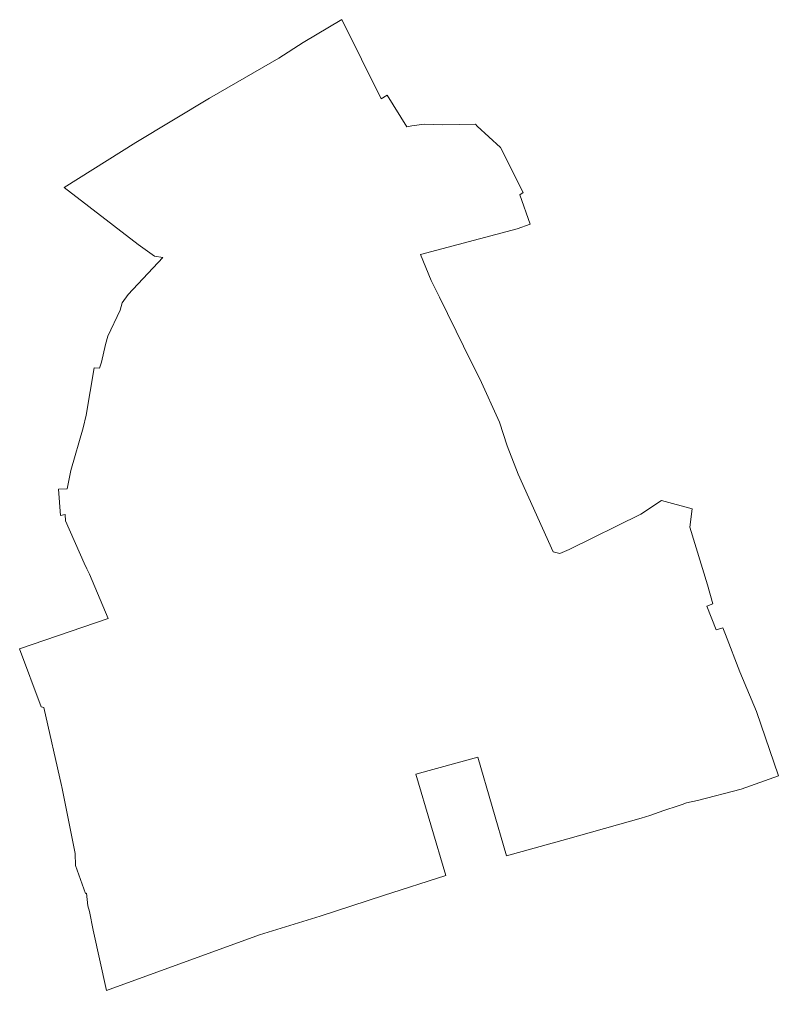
# Model space of a CAD drawing. Header units: millimetres. Extents: x -3245 to 2970, y 1153 to 3965.
# Drawn here: x -978.2 to -779, y 1729 to 1983.9 of the extents above; entities that cross this region are included whole.
import ezdxf

# ---------------------------------------------------------------- set-up
doc = ezdxf.new("R2010")
doc.units = ezdxf.units.MM

msp = doc.modelspace()

# ---------------------------------------------------------------- linework, layer by layer
at = {"color": 7, "lineweight": 20, "ltscale": 0.5, "elevation": 425.7391, "flags": 128}
msp.add_lwpolyline([(-858.0979, 1955.8782), (-851.9413, 1950.2557), (-846.0097, 1938.4429), (-846.8368, 1937.7979), (-844.1388, 1930.0996), (-847.5921, 1928.8731), (-872.9557, 1922.1421), (-870.1079, 1915.3313), (-867.9353, 1910.9219), (-865.8418, 1906.6731), (-863.5688, 1902.06), (-861.626, 1898.1171), (-859.177, 1893.1468), (-857.4016, 1889.5434), (-852.2417, 1878.1673), (-850.2133, 1871.9489), (-847.3084, 1864.493), (-838.0921, 1844.1067), (-836.3546, 1843.6847), (-833.9148, 1844.7102), (-815.1289, 1853.9843), (-809.6667, 1857.5661), (-801.685, 1855.3855), (-802.2858, 1850.6246), (-797.6323, 1835.457), (-796.2541, 1830.4399), (-797.8003, 1829.8775), (-795.3254, 1823.6749), (-793.5623, 1824.1605), (-792.8882, 1822.4173), (-789.1004, 1812.6224), (-784.7598, 1802.2037), (-778.9725, 1785.3427), (-788.7615, 1781.8722), (-800.265, 1778.8663), (-803.1394, 1778.244), (-804.2294, 1777.8549), (-805.3194, 1777.4659), (-809.0552, 1776.2125), (-812.791, 1774.9591), (-815.0673, 1774.1954), (-834.2294, 1768.8266), (-850.389, 1764.3718), (-857.9009, 1790.2198), (-874.1737, 1785.8079), (-866.3196, 1759.1632), (-882.6325, 1753.9052), (-899.2396, 1748.4909), (-915.1685, 1743.5881), (-955.342, 1728.9818), (-958.7973, 1744.8437), (-959.7528, 1749.7571), (-960.2214, 1751.2241), (-960.6097, 1754.5489), (-960.8465, 1754.4694), (-963.4179, 1761.8404), (-963.5866, 1764.988), (-967.0419, 1782.4422), (-967.1621, 1782.7808), (-971.7416, 1803.2833), (-972.4837, 1803.4775), (-978.1754, 1818.651), (-954.8512, 1826.6501), (-959.7972, 1838.2834), (-960.4907, 1839.6437), (-961.1488, 1841.1416), (-966.0812, 1852.2293), (-966.1469, 1853.9039), (-967.4242, 1853.6814), (-967.8846, 1860.5747), (-965.6894, 1860.6445), (-964.7131, 1865.4735), (-961.4774, 1876.6454), (-960.6549, 1879.9536), (-958.5516, 1892.3805), (-957.129, 1892.3498), (-956.6572, 1893.9187), (-955.6301, 1898.5034), (-954.9641, 1900.7258), (-951.7408, 1907.5733), (-951.254, 1909.499), (-949.6149, 1911.6957), (-940.5799, 1921.3559), (-942.773, 1921.764), (-946.9772, 1924.8181), (-966.4084, 1939.7802), (-947.6428, 1951.5156), (-928.2668, 1963.1752), (-910.1084, 1973.6704), (-903.6785, 1977.8168), (-893.5825, 1983.8583), (-883.2918, 1962.9832), (-881.7109, 1963.9646), (-876.5345, 1955.6257), (-875.1748, 1955.909), (-871.9371, 1956.3507), (-867.0705, 1956.1629), (-858.5418, 1956.3999)], close=True, dxfattribs=at)

doc.saveas('drawing.dxf')
